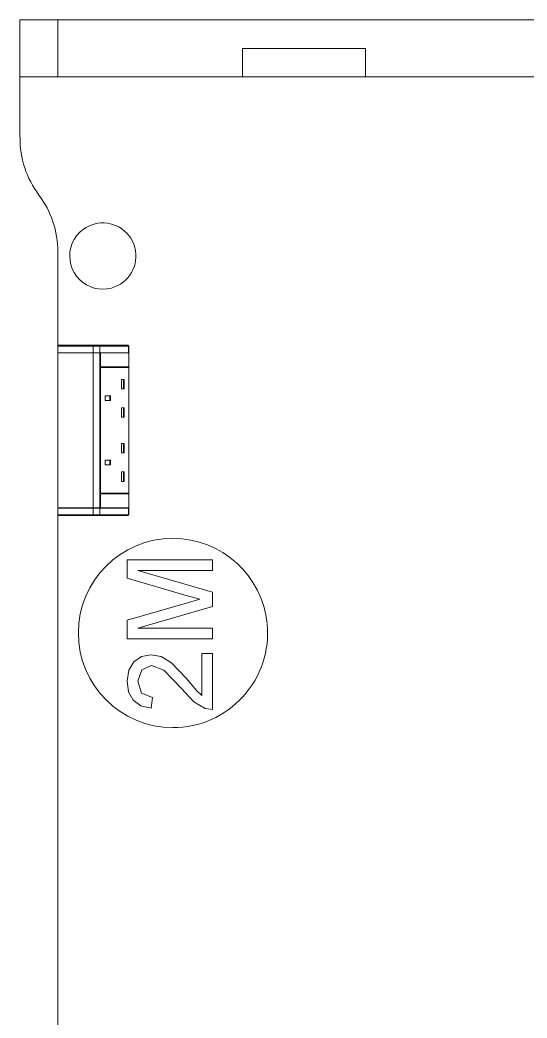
# Model space of a CAD drawing. Header units: millimetres. Extents: x 155927 to 295199, y -4084 to 97293.
# Drawn here: x 209393 to 209929, y 9928 to 10983 of the extents above; entities that cross this region are included whole.
import ezdxf

# ---------------------------------------------------------------- set-up
doc = ezdxf.new("R2010")
doc.units = ezdxf.units.MM
doc.header["$MEASUREMENT"] = 0
doc.layers.add('I-FURN', color=8, linetype='CONTINUOUS', lineweight=9)

msp = doc.modelspace()

# ---------------------------------------------------------------- linework, layer by layer
at = {"layer": 'I-FURN'}
for p, q in [((209432.8, 10982.7), (209392.8, 10982.7)), ((209392.8, 10982.7), (210192.8, 10982.7)), ((209392.8, 10922.7), (209392.8, 10982.7)), ((209392.8, 10922.7), (209392.8, 10982.7)), ((209392.8, 10982.7), (209392.8, 10858.8)), ((210192.8, 10982.7), (209392.8, 10982.7)), ((209392.8, 10982.7), (210192.8, 10982.7)), ((209392.8, 10858.8), (209392.8, 10982.7)), ((210152.8, 10982.7), (209432.8, 10982.7)), ((209432.8, 10922.7), (209432.8, 10982.7)), ((209432.8, 10922.7), (209432.8, 10982.7)), ((209627.8, 10922.7), (209627.8, 10952.7)), ((209627.8, 10952.7), (209757.8, 10952.7)), ((209627.8, 10922.7), (209627.8, 10952.7)), ((209757.8, 10952.7), (209627.8, 10952.7)), ((209757.8, 10922.7), (209757.8, 10952.7)), ((209757.8, 10952.7), (209757.8, 10922.7)), ((209627.8, 10922.7), (209392.8, 10922.7)), ((209392.8, 10922.7), (209432.8, 10922.7)), ((209432.8, 10922.7), (209966, 10922.7)), ((209757.8, 10922.7), (209627.8, 10922.7)), ((209966, 10922.7), (209757.8, 10922.7)), ((209432.8, 10737.7), (209432.8, 10638.1)), ((209432.8, 10638.1), (209432.8, 10737.7)), ((209432.8, 10631.1), (209432.8, 10638.1)), ((209470.3, 10638.1), (209432.8, 10638.1)), ((209432.8, 10638.1), (209432.8, 10631.1)), ((209470.3, 10631.1), (209432.8, 10631.1)), ((209432.8, 10467.1), (209432.8, 10631)), ((209432.8, 10631), (209432.8, 10467.1)), ((209432.8, 10631), (209470.3, 10631)), ((209437.8, 10639.1), (209433.8, 10639.1)), ((209433.8, 10639.1), (209470.9, 10639.1)), ((209437.8, 10639.1), (209437.8, 10638.1)), ((209476.4, 10639.1), (209437.8, 10639.1)), ((209477.2, 10638.1), (209470.3, 10638.1)), ((209470.3, 10638.1), (209470.3, 10631.1)), ((209477.2, 10631.1), (209470.3, 10631.1)), ((209470.3, 10631), (209470.3, 10467.1)), ((209470.3, 10631), (209477.2, 10631)), ((209470.9, 10639.1), (209476.4, 10639.1)), ((209476.4, 10639.1), (209506.7, 10639.1)), ((209476.4, 10639.1), (209506.7, 10639.1)), ((209507.5, 10638.1), (209477.2, 10638.1)), ((209477.2, 10638.1), (209477.2, 10631.1)), ((209507.5, 10631.1), (209477.2, 10631.1)), ((209477.2, 10631), (209477.2, 10467.1)), ((209477.8, 10631), (209477.2, 10631)), ((209477.8, 10616.1), (209477.8, 10631)), ((209478, 10631.1), (209478, 10616.1)), ((209507.9, 10631.1), (209478, 10631.1)), ((209507.3, 10638.9), (209507.3, 10638.9)), ((209507.7, 10638.1), (209507.5, 10638.1)), ((209507.5, 10638.1), (209507.5, 10631.1)), ((209507.7, 10631.1), (209507.5, 10631.1)), ((209507.7, 10638.1), (209507.7, 10631.1)), ((209507.7, 10638.1), (209507.7, 10631.1)), ((209507.7, 10631.1), (209507.7, 10638.1)), ((209507.7, 10631), (209507.7, 10467.1)), ((209507.9, 10616.1), (209507.9, 10631.1)), ((209477.8, 10482.6), (209477.8, 10615.6)), ((209478, 10616.1), (209507.9, 10616.1)), ((209478, 10615.6), (209478, 10482.6)), ((209507.9, 10615.6), (209478, 10615.6)), ((209507.5, 10615.6), (209507.5, 10616.1)), ((209507.9, 10482.6), (209507.9, 10615.6)), ((209502.8, 10603), (209500, 10603)), ((209500, 10603), (209500, 10593)), ((209502.1, 10603), (209502.1, 10593)), ((209502.8, 10603), (209502.8, 10593)), ((209502.8, 10593), (209500, 10593)), ((209482.8, 10580.5), (209482.8, 10585.5)), ((209482.8, 10585.5), (209488.5, 10585.5)), ((209488.5, 10580.5), (209482.8, 10580.5)), ((209487.8, 10585.5), (209487.8, 10580.5)), ((209488.5, 10585.5), (209488.5, 10580.5)), ((209502.8, 10573), (209500, 10573)), ((209500, 10573), (209500, 10563)), ((209502.1, 10573), (209502.1, 10563)), ((209502.8, 10573), (209502.8, 10563)), ((209502.8, 10563), (209500, 10563)), ((209502.8, 10535.2), (209500, 10535.2)), ((209500, 10535.2), (209500, 10525.2)), ((209502.1, 10535.2), (209502.1, 10525.2)), ((209502.8, 10535.2), (209502.8, 10525.2)), ((209502.8, 10525.2), (209500, 10525.2)), ((209488.5, 10517.7), (209482.8, 10517.7)), ((209482.8, 10517.7), (209482.8, 10512.7)), ((209487.8, 10517.7), (209487.8, 10512.7)), ((209488.5, 10517.7), (209488.5, 10512.7)), ((209488.5, 10512.7), (209482.8, 10512.7)), ((209502.8, 10505.2), (209500, 10505.2)), ((209500, 10505.2), (209500, 10495.2)), ((209502.1, 10505.2), (209502.1, 10495.2)), ((209502.8, 10505.2), (209502.8, 10495.2)), ((209502.8, 10495.2), (209500, 10495.2)), ((209507.9, 10482.6), (209478, 10482.6)), ((209507.5, 10482.1), (209507.5, 10482.6)), ((209477.8, 10467.1), (209477.8, 10482.1)), ((209478, 10482.1), (209478, 10467.1)), ((209507.9, 10482.1), (209478, 10482.1)), ((209507.9, 10467.1), (209507.9, 10482.1)), ((209470.3, 10467.1), (209432.8, 10467.1)), ((209432.8, 10460), (209432.8, 10467)), ((209432.8, 10460), (209432.8, 10467)), ((209432.8, 10467), (209470.3, 10467)), ((209477.2, 10467.1), (209470.3, 10467.1)), ((209470.3, 10460), (209470.3, 10467)), ((209470.3, 10467), (209477.2, 10467)), ((209478, 10467.1), (209475.6, 10467.1)), ((209477.2, 10467.1), (209477.8, 10467.1)), ((209477.2, 10460), (209477.2, 10467)), ((209477.2, 10467), (209507.5, 10467)), ((209478, 10467.1), (209507.9, 10467.1)), ((209507.5, 10460), (209507.5, 10467)), ((209507.5, 10467), (209507.7, 10467)), ((209507.7, 10467), (209507.7, 10460)), ((209507.7, 10467), (209507.7, 10460)), ((209507.7, 10467), (209507.7, 10460)), ((209432.8, 10460), (209432.8, 9627.7)), ((209432.8, 9627.7), (209432.8, 10460)), ((209432.8, 10460), (209470.3, 10460)), ((209433.8, 10459), (209433.8, 10459)), ((209470.9, 10459), (209433.8, 10459)), ((209433.8, 10459), (209437.8, 10459)), ((209437.8, 10460), (209437.8, 10459)), ((209437.8, 10459), (209476.4, 10459)), ((209470.3, 10460), (209477.2, 10460)), ((209476.4, 10459), (209470.9, 10459)), ((209506.7, 10459), (209476.4, 10459)), ((209506.7, 10459), (209476.4, 10459)), ((209477.2, 10460), (209507.5, 10460)), ((209507.3, 10459.2), (209507.3, 10459.3)), ((209507.5, 10460), (209507.7, 10460)), ((209596.4, 10412.3), (209506, 10412.3)), ((209506, 10412.3), (209506, 10392.8)), ((209596.4, 10401), (209596.4, 10412.3)), ((209596.4, 10378.3), (209517.3, 10401)), ((209517.3, 10401), (209596.4, 10401)), ((209506, 10392.8), (209568.6, 10374.6)), ((209596.4, 10362.9), (209596.4, 10378.3)), ((209569.7, 10366.9), (209506, 10348.4)), ((209568.6, 10374.6), (209583, 10370.6)), ((209583, 10370.6), (209569.7, 10366.9)), ((209517.3, 10340.2), (209596.4, 10362.9)), ((209506, 10348.4), (209506, 10328.9)), ((209596.4, 10340.2), (209517.3, 10340.2)), ((209596.4, 10328.9), (209596.4, 10340.2)), ((209506, 10328.9), (209596.4, 10328.9)), ((209513.2, 10304.5), (209507.8, 10295.7)), ((209521.3, 10310.1), (209513.2, 10304.5)), ((209531.2, 10312), (209521.3, 10310.1)), ((209541.9, 10310), (209531.2, 10312)), ((209553, 10303.3), (209541.9, 10310)), ((209568.5, 10287.1), (209553, 10303.3)), ((209585.1, 10313.4), (209585.1, 10269)), ((209596.4, 10313.4), (209585.1, 10313.4)), ((209596.4, 10254.1), (209596.4, 10313.4)), ((209507.8, 10295.7), (209506, 10284.3)), ((209517.3, 10284.1), (209521.5, 10296.1)), ((209521.5, 10296.1), (209531.9, 10300.7)), ((209531.9, 10300.7), (209544.7, 10295.8)), ((209544.7, 10295.8), (209563.5, 10276.3)), ((209506, 10284.3), (209507.6, 10272.9)), ((209521.4, 10271.5), (209517.3, 10284.1)), ((209579.3, 10274.1), (209568.5, 10287.1)), ((209507.6, 10272.9), (209512.5, 10264.1)), ((209532.8, 10266.8), (209521.4, 10271.5)), ((209563.5, 10276.3), (209576.6, 10262.1)), ((209585.1, 10269), (209579.3, 10274.1)), ((209512.5, 10264.1), (209520.5, 10258.2)), ((209531.4, 10255.5), (209532.8, 10266.8)), ((209576.6, 10262.1), (209588.6, 10255.3)), ((209520.5, 10258.2), (209531.4, 10255.5)), ((209588.6, 10255.3), (209596.4, 10254.1))]:
    msp.add_line(p, q, dxfattribs=at)
at = {"layer": 'I-FURN', "flags": 128}
for points in [[(209433.8, 10639.1), (209433.8, 10639.1), (209433.7, 10639.1), (209433.7, 10639.1), (209433.7, 10639.1), (209433.6, 10639.1), (209433.6, 10639.1), (209433.5, 10639.1), (209433.5, 10639.1), (209433.5, 10639.1), (209433.4, 10639.1), (209433.4, 10639), (209433.4, 10639), (209433.3, 10639), (209433.3, 10639), (209433.3, 10639), (209433.2, 10638.9), (209433.2, 10638.9), (209433.2, 10638.9), (209433.1, 10638.9), (209433.1, 10638.8), (209433.1, 10638.8), (209433.1, 10638.8), (209433, 10638.7), (209433, 10638.7), (209433, 10638.7), (209433, 10638.6), (209432.9, 10638.6), (209432.9, 10638.6), (209432.9, 10638.5), (209432.9, 10638.5), (209432.9, 10638.5), (209432.9, 10638.4), (209432.9, 10638.4), (209432.8, 10638.3), (209432.8, 10638.3), (209432.8, 10638.3), (209432.8, 10638.2), (209432.8, 10638.2), (209432.8, 10638.1), (209432.8, 10638.1)], [(209437.8, 10639.1), (209437.7, 10639.1), (209437.5, 10639.1), (209437.3, 10639.1), (209437.2, 10639.1), (209437, 10639.1), (209436.9, 10639.1), (209436.7, 10639.1), (209436.6, 10639.1), (209436.4, 10639.1), (209436.3, 10639.1), (209436.1, 10639.1), (209436, 10639.1), (209435.8, 10639.1), (209435.7, 10639.1), (209435.6, 10639.1), (209435.4, 10639.1), (209435.3, 10639.1), (209435.2, 10639.1), (209435.1, 10639.1), (209435, 10639.1), (209434.8, 10639.1), (209434.7, 10639.1), (209434.6, 10639.1), (209434.5, 10639.1), (209434.5, 10639.1), (209434.4, 10639.1), (209434.3, 10639.1), (209434.2, 10639.1), (209434.2, 10639.1), (209434.1, 10639.1), (209434, 10639.1), (209434, 10639.1), (209433.9, 10639.1), (209433.9, 10639.1), (209433.9, 10639.1), (209433.9, 10639.1), (209433.8, 10639.1), (209433.8, 10639.1), (209433.8, 10639.1)], [(209433.8, 10639.1), (209433.8, 10639.1), (209433.8, 10639.1)], [(209433.8, 10639.1), (209434.1, 10639.1), (209434.5, 10639.1), (209435.1, 10639.1), (209435.8, 10639.1), (209436.6, 10639.1), (209437.5, 10639.1), (209438.6, 10639.1), (209439.8, 10639.1), (209441.1, 10639.1), (209442.6, 10639.1), (209444.2, 10639.1), (209445.9, 10639.1), (209447.7, 10639.1), (209449.6, 10639.1), (209451.7, 10639.1), (209453.8, 10639.1), (209456.1, 10639.1), (209458.4, 10639.1), (209460.9, 10639.1), (209463.5, 10639.1), (209466.1, 10639.1), (209468.8, 10639.1), (209470.9, 10639.1)], [(209470.9, 10639.1), (209471, 10639.1), (209471.1, 10639.1), (209471.3, 10639.1), (209471.4, 10639.1), (209471.6, 10639.1), (209471.7, 10639.1), (209471.9, 10639.1), (209472, 10639.1), (209472.2, 10639.1), (209472.3, 10639.1), (209472.5, 10639.1), (209472.6, 10639.1), (209472.8, 10639.1), (209473, 10639.1), (209473.1, 10639.1), (209473.3, 10639.1), (209473.4, 10639.1), (209473.6, 10639.1), (209473.7, 10639.1), (209473.9, 10639.1), (209474.1, 10639.1), (209474.2, 10639.1), (209474.4, 10639.1), (209474.5, 10639.1), (209474.7, 10639.1), (209474.8, 10639.1), (209475, 10639.1), (209475.1, 10639.1), (209475.2, 10639.1), (209475.4, 10639.1), (209475.5, 10639.1), (209475.6, 10639.1), (209475.8, 10639.1), (209475.9, 10639.1), (209476, 10639.1), (209476.1, 10639.1), (209476.2, 10639.1), (209476.3, 10639.1), (209476.4, 10639.1)], [(209507.7, 10638.1), (209507.7, 10638.2), (209507.7, 10638.2), (209507.7, 10638.3), (209507.7, 10638.3), (209507.6, 10638.3), (209507.6, 10638.4), (209507.6, 10638.4), (209507.6, 10638.5), (209507.6, 10638.5), (209507.6, 10638.5), (209507.6, 10638.6), (209507.6, 10638.6), (209507.5, 10638.6)], [(209432.8, 10460), (209432.8, 10460), (209432.8, 10459.9), (209432.8, 10459.9), (209432.8, 10459.9), (209432.8, 10459.8), (209432.9, 10459.8), (209432.9, 10459.7), (209432.9, 10459.7), (209432.9, 10459.7), (209432.9, 10459.6), (209432.9, 10459.6), (209432.9, 10459.6), (209433, 10459.5), (209433, 10459.5), (209433, 10459.5), (209433, 10459.4), (209433, 10459.4), (209433.1, 10459.4), (209433.1, 10459.3), (209433.1, 10459.3), (209433.2, 10459.3), (209433.2, 10459.2), (209433.2, 10459.2), (209433.2, 10459.2), (209433.3, 10459.2), (209433.3, 10459.2), (209433.4, 10459.1), (209433.4, 10459.1), (209433.4, 10459.1), (209433.5, 10459.1), (209433.5, 10459.1), (209433.5, 10459.1), (209433.6, 10459), (209433.6, 10459), (209433.7, 10459), (209433.7, 10459), (209433.7, 10459), (209433.8, 10459), (209433.8, 10459), (209433.8, 10459)], [(209470.9, 10459), (209468.1, 10459), (209465.4, 10459), (209462.8, 10459), (209460.2, 10459), (209457.8, 10459), (209455.5, 10459), (209453.3, 10459), (209451.1, 10459), (209449.1, 10459), (209447.2, 10459), (209445.4, 10459), (209443.8, 10459), (209442.2, 10459), (209440.8, 10459), (209439.5, 10459), (209438.3, 10459), (209437.3, 10459), (209436.3, 10459), (209435.6, 10459), (209434.9, 10459), (209434.4, 10459), (209434, 10459), (209433.8, 10459)], [(209433.8, 10459), (209433.8, 10459), (209433.8, 10459), (209433.9, 10459), (209433.9, 10459), (209433.9, 10459), (209433.9, 10459), (209434, 10459), (209434, 10459), (209434.1, 10459), (209434.1, 10459), (209434.2, 10459), (209434.3, 10459), (209434.4, 10459), (209434.4, 10459), (209434.5, 10459), (209434.6, 10459), (209434.7, 10459), (209434.8, 10459), (209434.9, 10459), (209435, 10459), (209435.2, 10459), (209435.3, 10459), (209435.4, 10459), (209435.5, 10459), (209435.7, 10459), (209435.8, 10459), (209435.9, 10459), (209436.1, 10459), (209436.2, 10459), (209436.4, 10459), (209436.5, 10459), (209436.7, 10459), (209436.8, 10459), (209437, 10459), (209437.1, 10459), (209437.3, 10459), (209437.5, 10459), (209437.6, 10459), (209437.8, 10459), (209437.8, 10459)], [(209476.4, 10459), (209476.3, 10459), (209476.2, 10459), (209476.1, 10459), (209476, 10459), (209475.9, 10459), (209475.8, 10459), (209475.6, 10459), (209475.5, 10459), (209475.4, 10459), (209475.2, 10459), (209475.1, 10459), (209475, 10459), (209474.8, 10459), (209474.7, 10459), (209474.5, 10459), (209474.4, 10459), (209474.2, 10459), (209474.1, 10459), (209473.9, 10459), (209473.7, 10459), (209473.6, 10459), (209473.4, 10459), (209473.3, 10459), (209473.1, 10459), (209473, 10459), (209472.8, 10459), (209472.6, 10459), (209472.5, 10459), (209472.3, 10459), (209472.2, 10459), (209472, 10459), (209471.9, 10459), (209471.7, 10459), (209471.6, 10459), (209471.4, 10459), (209471.3, 10459), (209471.1, 10459), (209471, 10459), (209470.9, 10459)], [(209507.5, 10459.5), (209507.6, 10459.5), (209507.6, 10459.6), (209507.6, 10459.6), (209507.6, 10459.7), (209507.6, 10459.7), (209507.6, 10459.7), (209507.6, 10459.8), (209507.6, 10459.8), (209507.7, 10459.8), (209507.7, 10459.9), (209507.7, 10459.9), (209507.7, 10460), (209507.7, 10460), (209507.7, 10460)]]:
    msp.add_lwpolyline(points, dxfattribs=at)
at = {"layer": 'I-FURN'}
for centre, radius, start, end in [((209492.9, 10857.7), 100, 179.3744, 216.8699), ((209492.9, 10857.7), 100, 179.3744, 216.8699), ((209332.8, 10737.7), 100, 0, 36.8699), ((209332.8, 10737.7), 100, 0, 36.8699), ((209480.4, 10733.3), 35, 105, 165), ((209480.4, 10733.3), 35, 285, 105), ((209480.4, 10733.3), 35, 165.2996, 285), ((209554.5, 10335), 100, 90, 270), ((209554.5, 10335), 100, 5.6547, 90), ((209554.5, 10335), 100, 270, 5.4446)]:
    msp.add_arc(centre, radius, start, end, dxfattribs=at)
at = {"layer": 'I-FURN', "extrusion": (0, 0, -1)}
for centre, major_axis, ratio, start_param, end_param in [((209433.8, 10638.1), (0, -1), 0.998113, 1.570796, 3.141593), ((209470.9, 10638.1), (0, -1), 0.56467, 1.570796, 3.141593), ((209476.4, 10638.1), (0, -1), 0.819152, 3.141593, 4.712389), ((209506.7, 10638.1), (0, 1), 0.819152, 0, 1.570796), ((209433.8, 10460), (0, -1), 0.998113, 0, 1.570796), ((209470.9, 10460), (0, -1), 0.56467, 0, 1.570796), ((209476.4, 10460), (0, -1), 0.819152, 4.712389, 6.283185), ((209506.7, 10460), (0, -1), 0.819152, 4.712389, 6.283185)]:
    msp.add_ellipse(centre, major_axis=major_axis, ratio=ratio, start_param=start_param, end_param=end_param, dxfattribs=at)

doc.saveas('drawing.dxf')
